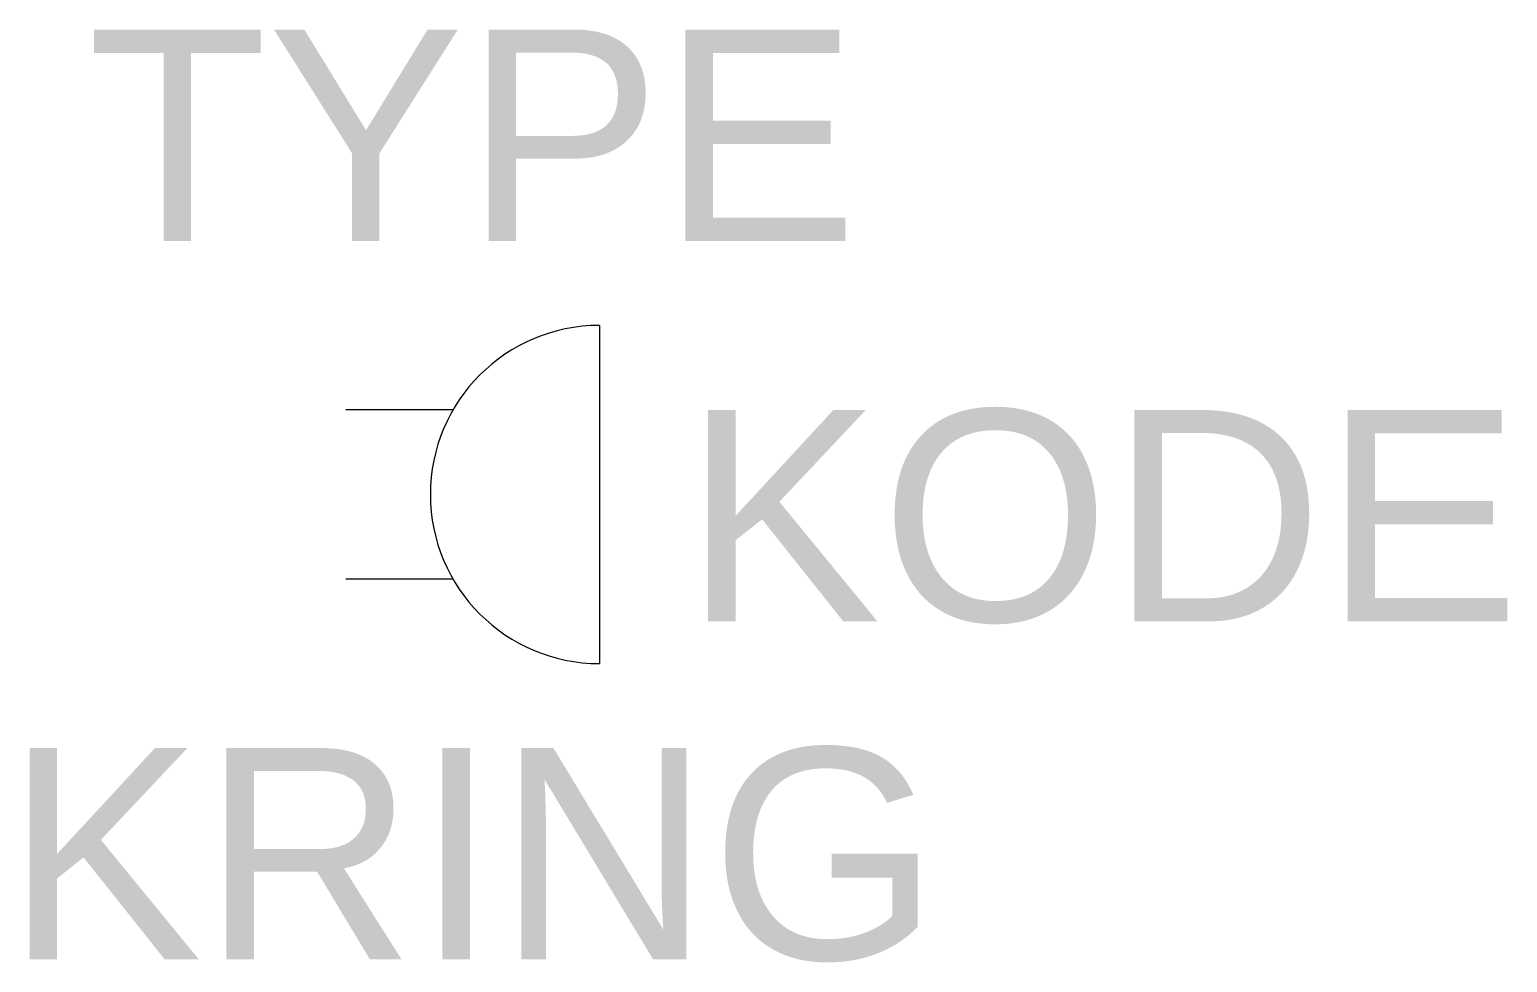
# Model space of a CAD drawing. Header units: millimetres. Extents: x -5.7 to 11.7, y -5.5 to 5.5.
import ezdxf
from ezdxf.enums import TextEntityAlignment as Align

# ---------------------------------------------------------------- set-up
doc = ezdxf.new("R2010")
doc.units = ezdxf.units.MM
doc.styles.get("Standard").update_dxf_attribs({"font": 'arial.ttf'})

msp = doc.modelspace()

# ---------------------------------------------------------------- linework, layer by layer
at = {"transparency": 33554687}
for p, q in [((1, 2), (1, -2)), ((-0.732, 1), (-2, 1)), ((-0.732, -1), (-2, -1))]:
    msp.add_line(p, q, dxfattribs=at)
msp.add_arc((1, 0), 2, 90, 270, dxfattribs=at)

# ---------------------------------------------------------------- texts
for tag, p in [('TYPE', (-0.5, 3)), ('KRING', (-0.5, -5.5))]:
    msp.add_attdef(tag, text='XXX', height=2.5, dxfattribs=at).set_placement(p, align=Align.CENTER)
msp.add_attdef('KODE', (2, -1.5), 'XXX', height=2.5, dxfattribs=at)

doc.saveas('drawing.dxf')
